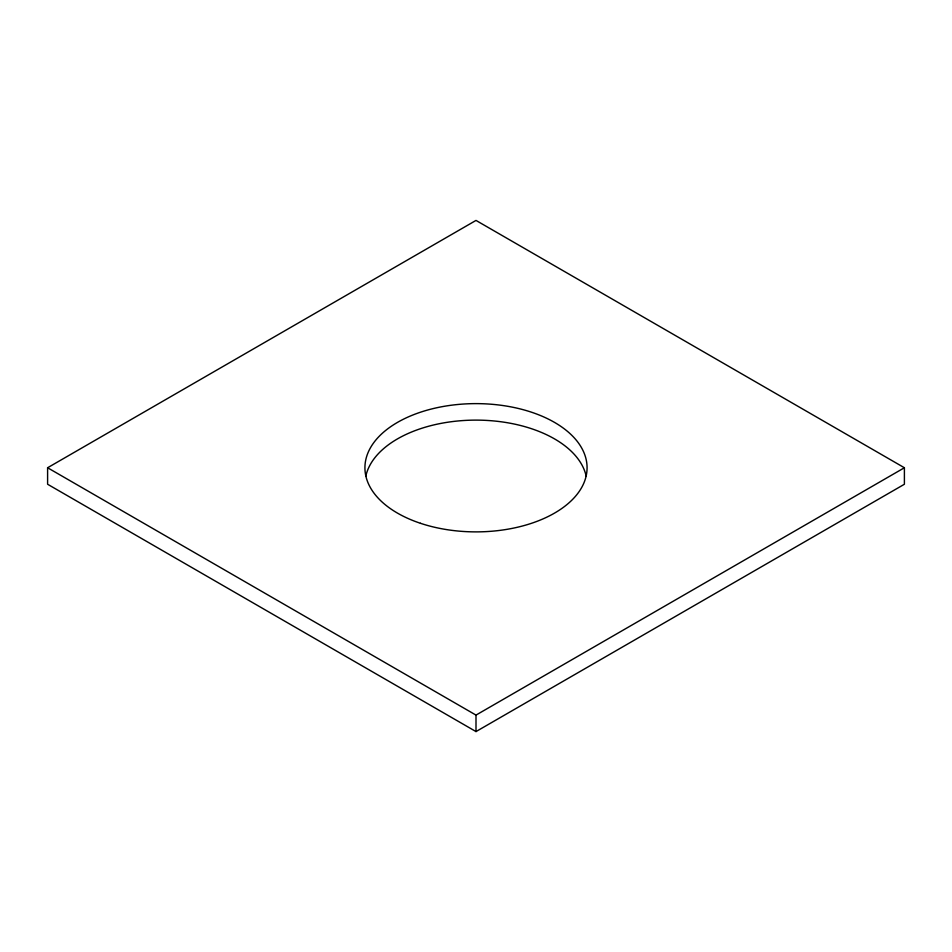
<?xml version="1.0" encoding="UTF-8"?>
<svg xmlns="http://www.w3.org/2000/svg" width="952" height="952" viewBox="0 0 952 952"><rect width="100%" height="100%" fill="white"/><g stroke="black" fill="none" stroke-linecap="round" stroke-linejoin="round"><path stroke-width="1.43" d="M47.6 467.753L476 220.424L904.4 467.753L904.4 484.247L476 731.576L47.6 484.247L47.6 467.753L476 715.095L904.4 467.753M476 715.095L476 731.576M365.782 476.309A111.075 64.129 0 0 1 476 420.118A111.075 64.129 0 0 1 586.218 476.309M420.463 523.291A111.075 64.129 0 0 0 587.075 467.753A111.075 64.129 0 0 0 420.463 412.216A111.075 64.129 0 0 0 420.463 523.291"/></g></svg>
